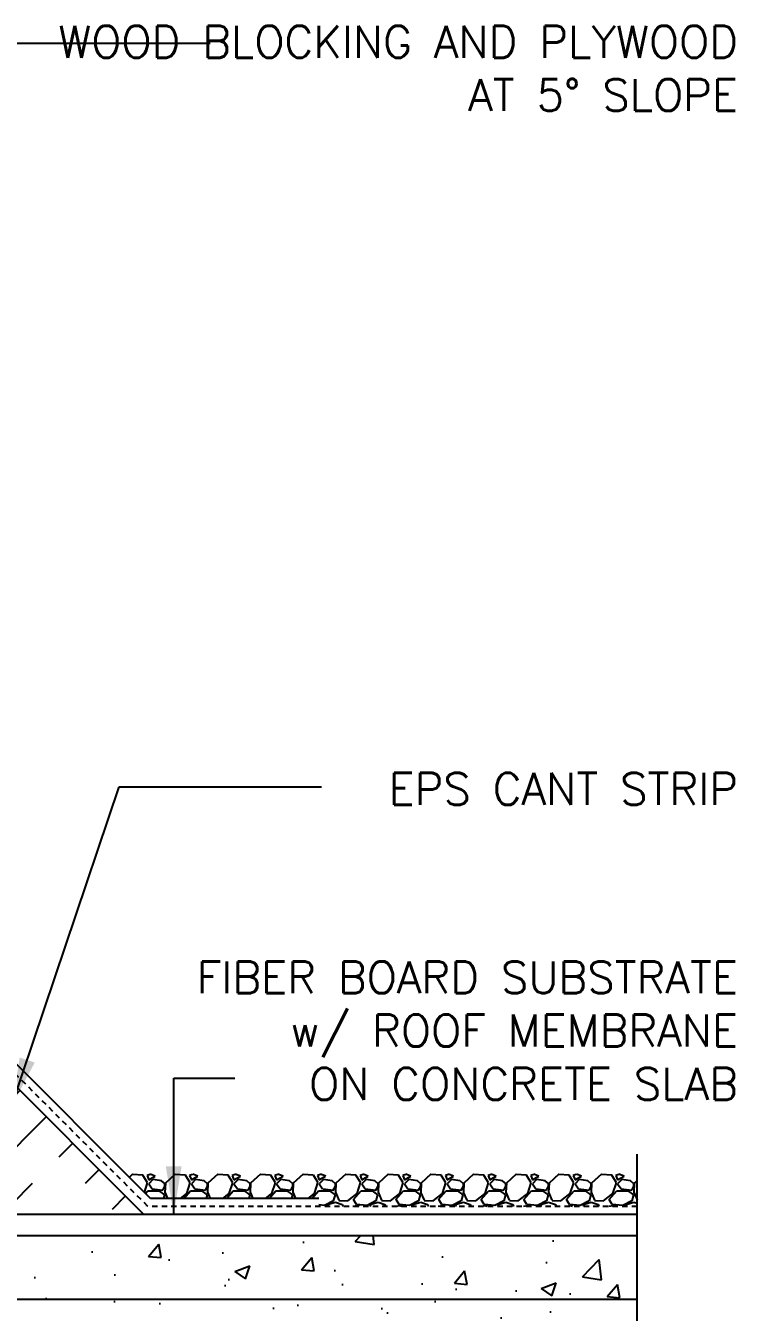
# Model space of a CAD drawing. Header units: inches. Extents: x 189.2 to 283.2, y 118.4 to 194.9.
# Drawn here: x 266.57 to 283.22, y 163.83 to 194.02 of the extents above; entities that cross this region are included whole.
import ezdxf

# ---------------------------------------------------------------- set-up
doc = ezdxf.new("R2010")
doc.units = ezdxf.units.IN
doc.header["$LTSCALE"] = 0.5
doc.header["$MEASUREMENT"] = 0
doc.linetypes.add('DASHED2', pattern=[0.375, 0.25, -0.125])
for name, color, linetype in [('HATCH', 12, 'Continuous'), ('line25', 2, 'Continuous'), ('LINE3', 3, 'Continuous'), ('LINE50', 5, 'Continuous'), ('LINE9', 9, 'Continuous'), ('TEXT', 4, 'Continuous')]:
    doc.layers.add(name, color=color, linetype=linetype)
doc.styles.add('DIM', font='romans.shx', dxfattribs={"width": 0.7})
doc.styles.add('ROMANS', font='romans.shx', dxfattribs={"height": 0.75})
doc.styles.get("Standard").update_dxf_attribs({"font": 'romans.shx', "height": 0.75})
doc.linetypes.add('STEEL', pattern='A,0.5,-0.2,["X",Standard,S=0.1,R=0,X=-0.1,Y=-0.05],-0.1', length=0.8)
doc.dimstyles.new('ext_12', dxfattribs={"dimscale": 12, "dimtxt": 0.09375, "dimasz": 0.09375, "dimexe": 0.09375, "dimexo": 0.0625, "dimgap": 0.0625, "dimtad": 1, "dimdec": 1, "dimzin": 2, "dimdsep": 46, "dimlunit": 4, "dimtxsty": 'DIM', "dimcen": 0.09, "dimdle": 0.09375, "dimclrt": 4, "dimadec": 0, "dimazin": 0, "dimtfac": 1, "dimtdec": 1, "dimtmove": 2, "dimatfit": 3, "dimfxl": 1, "dimfrac": 2, "dimtolj": 1, "dimtzin": 0, "dimarcsym": 0})

msp = doc.modelspace()

# ---------------------------------------------------------------- hatches: boundary and pattern name
at = {"layer": 'HATCH'}
h = msp.add_hatch(dxfattribs=at)
h.set_pattern_fill('AR-CONC', color=256, scale=0.5)
h.set_pattern_definition([(50, (0, 0), (3.5863, -0.31376), [0.375, -4.125]), (355, (0, 0), (-0.693757, 3.76096), [0.3, -3.3]), (100.4514, (0.299, -0.026), (2.892544, 3.4472), [0.3187, -3.50571]), (46.1842, (0, 1), (5.336207, -0.827596), [0.5625, -6.1875]), (96.6356, (0.4447, 0.931), (4.67331, 4.87059), [0.47805, -5.25857]), (351.1842, (0, 1), (4.67331, 4.87059), [0.45, -4.95]), (21, (0.5, 0.75), (2.984535, -2.013094), [0.375, -4.125]), (326, (0.5, 0.75), (1.216577, 3.62575), [0.3, -3.3]), (71.4514, (0.7487, 0.5822), (4.201112, 1.612656), [0.3187, -3.50571]), (37.5, (0, 0), (0.0607993, 1.6644693), [0, -3.26, 0, -3.35, 0, -3.3125]), (7.5, (0, 0), (1.315348, 1.972059), [0, -1.91, 0, -3.185, 0, -1.2625]), (327.5, (-1.115, 0), (2.669112, -0.1127744), [0, -1.25, 0, -3.9, 0, -5.175]), (317.5, (-1.615, 0), (2.915931, 0.500525), [0, -1.625, 0, -2.59, 0, -3.675])])
h.paths.add_polyline_path([(257.158, 142.881), (257.158, 140.881), (258.158, 141.881), (262.018, 141.881), (262.018, 144.689, 0.08841), (261.872, 144.786), (261.782, 144.786), (261.782, 144.828, -0.249069), (261.672, 145.035), (261.672, 145.102, -0.414214), (261.735, 145.165), (261.782, 145.165), (261.782, 145.235), (261.677, 145.235, -0.155529), (261.502, 145.369, 0.180914), (261.084, 145.68), (259.503, 146.033, 0.054974), (259.176, 146.069), (257.018, 146.069), (254.86, 146.069, 0.054974), (254.534, 146.033), (252.953, 145.68, 0.180914), (252.535, 145.369, -0.155529), (252.359, 145.235), (252.254, 145.235), (252.254, 145.165), (252.302, 145.165, -0.414214), (252.364, 145.102), (252.364, 145.035, -0.249069), (252.254, 144.828), (252.254, 144.786), (252.164, 144.786, 0.088416), (252.018, 144.689), (252.018, 141.881), (256.158, 141.881)])
h.paths.add_polyline_path([(262.018, 150.881), (262.018, 151.817), (261.938, 151.737), (261.848, 151.737), (261.818, 151.767), (261.668, 151.767, -0.414214), (261.618, 151.817), (261.518, 151.817), (261.518, 152.378, 0.390098), (261.243, 152.677), (257.035, 152.861, 0.020761), (257.018, 152.862, 0.020761), (257.002, 152.861), (252.794, 152.677, 0.390098), (252.518, 152.378), (252.518, 151.817), (252.418, 151.817, -0.414214), (252.368, 151.767), (252.268, 151.767), (252.218, 151.767), (252.188, 151.737), (252.098, 151.737), (252.018, 151.817), (252.018, 150.881), (252.018, 148.881, 0.088416), (252.164, 148.784), (252.254, 148.784), (252.254, 148.742, -0.249069), (252.364, 148.535), (252.364, 148.467, -0.414214), (252.302, 148.405), (252.254, 148.405), (252.254, 148.335), (252.359, 148.335, 0.231736), (252.717, 148.486, -0.8344), (252.929, 148.36), (252.917, 148.339, 2.155404), (253.456, 148.533, -1), (253.669, 149.044, -0.311223), (254.378, 148.028), (254.378, 147.863, 1.661382), (254.939, 148.216, -1), (255.152, 148.727, -0.30095), (255.888, 147.855, 1.661382), (256.45, 148.208, 0.055617), (256.27, 148.253, -0.843243), (256.305, 148.686, -0.047544), (257.018, 148.75, -0.047544), (257.732, 148.686, -0.843243), (257.767, 148.253, 0.055617), (257.587, 148.208, 1.661382), (258.148, 147.855, -0.30095), (258.885, 148.727, -1), (259.098, 148.216, 1.661382), (259.659, 147.863), (259.659, 148.028, -0.311223), (260.368, 149.044, -1), (260.581, 148.533, 2.155404), (261.12, 148.339), (261.108, 148.36, -0.834375), (261.32, 148.486, 0.23174), (261.677, 148.335), (261.782, 148.335), (261.782, 148.405), (261.735, 148.405, -0.414214), (261.672, 148.467), (261.672, 148.535, -0.249069), (261.782, 148.742), (261.782, 148.784), (261.872, 148.784, 0.08841), (262.018, 148.881)])
h.paths.add_polyline_path([(261.518, 154.657), (261.618, 154.657, -0.327813), (261.653, 154.705), (261.653, 155.126, 0.416771), (260.261, 155.012, 0.520567), (259.71, 155.129, 0.035013), (259.653, 155.199, 0.035013), (259.597, 155.129, 0.520567), (259.046, 155.012, 0.520567), (258.025, 155.107, 0.520567), (257.004, 155.012, 0.520567), (256.453, 155.129, 0.520567), (255.402, 155.129, 0.520567), (255.182, 155.129, 0.520567), (254.785, 155.129, 0.520567), (254.131, 155.129, 0.520567), (253.749, 155.129, 0.520567), (253.228, 155.129, 0.520567), (252.726, 155.129, 0.328601), (252.383, 155.245), (252.383, 154.705, -0.327813), (252.418, 154.657), (252.518, 154.657), (252.518, 154.097, 0.390098), (252.794, 153.798), (257.002, 153.614, 0.020761), (257.018, 153.613, 0.020761), (257.035, 153.614), (261.243, 153.798, 0.390098), (261.518, 154.097)])
h.paths.add_polyline_path([(256.818, 153.22), (256.818, 153.255, 0.390098), (256.635, 153.454), (252.778, 153.606, 0.425773), (252.518, 153.356), (252.518, 153.119, 0.425773), (252.778, 152.869), (256.635, 153.02, 0.390098)])
h.paths.add_polyline_path([(261.518, 153.356, 0.425773), (261.259, 153.606), (257.402, 153.454, 0.390098), (257.218, 153.255), (257.218, 153.22, 0.390098), (257.402, 153.02), (261.259, 152.869, 0.425773), (261.518, 153.119)])
h.paths.add_polyline_path([(262.018, 162.131), (262.018, 163.631), (280.914, 163.631), (280.914, 165.631), (262.018, 165.631), (262.018, 165.694, 0.466689), (261.551, 165.653, 0.520567), (261.029, 165.653, 0.520567), (260.647, 165.653, 0.520567), (259.994, 165.653, 0.520567), (259.34, 165.653, 0.520567), (258.958, 165.653, 0.520567), (258.436, 165.653, 0.520567), (257.935, 165.653, 0.297004), (257.626, 165.777, 0.297004), (257.317, 165.653, 0.520567), (256.816, 165.653, 0.520567), (256.294, 165.653, 0.520567), (255.912, 165.653, 0.520567), (255.258, 165.653, 0.520567), (254.862, 165.653, 0.520567), (254.641, 165.653, 0.520567), (253.591, 165.653, 0.520567), (253.04, 165.535, 0.411465), (252.018, 165.776), (252.018, 165.236), (252.383, 165.236), (252.383, 164.036), (252.018, 164.036), (252.018, 163.286), (252.383, 163.286), (252.383, 162.086), (252.018, 162.086), (252.018, 161.336), (252.383, 161.336), (252.383, 160.256), (252.018, 160.256), (252.018, 159.506), (252.383, 159.506), (252.383, 158.426), (252.018, 158.426), (252.018, 157.676), (252.383, 157.676), (252.383, 156.476), (252.018, 156.476), (252.018, 155.726), (252.383, 155.726), (252.383, 155.245, -0.328601), (252.726, 155.129, -0.520567), (253.228, 155.129, -0.520567), (253.749, 155.129, -0.520567), (254.131, 155.129, -0.520567), (254.785, 155.129, -0.520567), (255.182, 155.129, -0.520567), (255.402, 155.129, -0.520567), (256.453, 155.129, -0.520567), (257.004, 155.012, -0.520567), (258.025, 155.107, -0.520567), (259.046, 155.012, -0.520567), (259.597, 155.129, -0.035013), (259.653, 155.199, -0.035013), (259.71, 155.129, -0.520567), (260.261, 155.012, -0.416771), (261.653, 155.126), (261.653, 155.726), (262.018, 155.726), (262.018, 156.131), (262.018, 157.631)])
h.paths.add_polyline_path([(261.518, 166.522, 0.390098), (261.243, 166.821), (257.035, 167.005, 0.020761), (257.018, 167.005, 0.020761), (257.002, 167.005), (252.794, 166.821, 0.390098), (252.518, 166.522), (252.518, 165.961), (252.418, 165.961, -0.414214), (252.368, 165.911), (252.268, 165.911), (252.218, 165.911), (252.188, 165.881), (252.098, 165.881), (252.018, 165.961), (252.018, 165.776, -0.411465), (253.04, 165.535, -0.520567), (253.591, 165.653, -0.520567), (254.641, 165.653, -0.520567), (254.862, 165.653, -0.520567), (255.258, 165.653, -0.520567), (255.912, 165.653, -0.520567), (256.294, 165.653, -0.520567), (256.816, 165.653, -0.520567), (257.317, 165.653, -0.297004), (257.626, 165.777, -0.297004), (257.935, 165.653, -0.520567), (258.436, 165.653, -0.520567), (258.958, 165.653, -0.520567), (259.34, 165.653, -0.520567), (259.994, 165.653, -0.520567), (260.647, 165.653, -0.520567), (261.029, 165.653, -0.520567), (261.551, 165.653, -0.466689), (262.018, 165.694), (262.018, 165.961), (261.938, 165.881), (261.848, 165.881), (261.818, 165.911), (261.668, 165.911, -0.414214), (261.618, 165.961), (261.518, 165.961)])
h.paths.add_polyline_path([(256.635, 167.598), (252.778, 167.749, 0.425773), (252.518, 167.5), (252.518, 167.262, 0.425773), (252.778, 167.012), (256.635, 167.164, 0.390098), (256.818, 167.363), (256.818, 167.399, 0.390098)])
h.paths.add_polyline_path([(261.518, 167.5, 0.425773), (261.259, 167.749), (257.402, 167.598, 0.390098), (257.218, 167.399), (257.218, 167.363, 0.390098), (257.402, 167.164), (261.259, 167.012, 0.425773), (261.518, 167.262)])
h.paths.add_polyline_path([(262.018, 170.881, 0.08841), (261.872, 170.978), (261.782, 170.978), (261.782, 171.02, -0.249069), (261.672, 171.227), (261.672, 171.295, -0.414214), (261.735, 171.357), (261.782, 171.357), (261.782, 171.427), (261.677, 171.427, 0.231736), (261.32, 171.276, -0.8344), (261.108, 171.402), (261.12, 171.423, 2.155404), (260.581, 171.229, -1), (260.368, 170.717, -0.311223), (259.659, 171.733), (259.659, 171.898, 1.661382), (259.098, 171.546, -1), (258.885, 171.035, -0.30095), (258.148, 171.907, 1.661382), (257.587, 171.554, 0.055617), (257.767, 171.509, -0.843243), (257.732, 171.076, -0.047544), (257.018, 171.011, -0.047544), (256.305, 171.076, -0.843243), (256.27, 171.509, 0.055617), (256.45, 171.554, 1.661382), (255.888, 171.907, -0.30095), (255.152, 171.035, -1), (254.939, 171.546, 1.661382), (254.378, 171.898), (254.378, 171.733, -0.311223), (253.669, 170.717, -1), (253.456, 171.229, 2.155404), (252.917, 171.423), (252.929, 171.402, -0.834375), (252.717, 171.276, 0.23174), (252.359, 171.427), (252.254, 171.427), (252.254, 171.357), (252.302, 171.357, -0.414214), (252.364, 171.295), (252.364, 171.227, -0.249069), (252.254, 171.02), (252.254, 170.978), (252.164, 170.978, 0.088416), (252.018, 170.881), (252.018, 168.881), (252.018, 168.801), (252.098, 168.881), (252.188, 168.881), (252.218, 168.851), (252.368, 168.851, -0.414214), (252.418, 168.801), (252.518, 168.801), (252.518, 168.24, 0.390098), (252.794, 167.941), (257.002, 167.757, 0.020761), (257.018, 167.757, 0.020761), (257.035, 167.757), (261.243, 167.941, 0.390098), (261.518, 168.24), (261.518, 168.801), (261.618, 168.801, -0.414214), (261.668, 168.851), (261.768, 168.851), (261.818, 168.851), (261.848, 168.881), (261.938, 168.881), (262.018, 168.801), (262.018, 168.881)])
h.paths.add_polyline_path([(262.018, 177.881), (258.237, 177.881), (257.237, 176.881), (257.237, 178.881), (256.237, 177.881), (252.018, 177.881), (252.018, 175.073, 0.088416), (252.164, 174.976), (252.254, 174.976), (252.254, 174.934, -0.249069), (252.364, 174.727), (252.364, 174.66, -0.414214), (252.302, 174.597), (252.254, 174.597), (252.254, 174.527), (252.359, 174.527, -0.155529), (252.535, 174.393, 0.180914), (252.953, 174.082), (254.534, 173.729, 0.054974), (254.86, 173.693), (257.018, 173.693), (259.176, 173.693, 0.054974), (259.503, 173.729), (261.084, 174.082, 0.180914), (261.502, 174.393, -0.155529), (261.677, 174.527), (261.782, 174.527), (261.782, 174.597), (261.735, 174.597, -0.414214), (261.672, 174.66), (261.672, 174.727, -0.249069), (261.782, 174.934), (261.782, 174.976), (261.872, 174.976, 0.08841), (262.018, 175.073)])
h.paths.add_polyline_path([(262.018, 183.444, 0.08841), (261.872, 183.542), (261.782, 183.542), (261.782, 183.584, -0.249069), (261.672, 183.791), (261.672, 183.858, -0.414214), (261.735, 183.921), (261.782, 183.921), (261.782, 183.991), (261.677, 183.991, -0.155529), (261.502, 184.125, 0.180914), (261.084, 184.436), (259.503, 184.789, 0.054974), (259.176, 184.825), (257.018, 184.825), (254.86, 184.825, 0.054974), (254.534, 184.789), (252.953, 184.436, 0.180914), (252.535, 184.125, -0.155529), (252.359, 183.991), (252.254, 183.991), (252.254, 183.921), (252.302, 183.921, -0.414214), (252.364, 183.858), (252.364, 183.791, -0.249069), (252.254, 183.584), (252.254, 183.542), (252.164, 183.542, 0.088416), (252.018, 183.444), (252.018, 180.381), (256.237, 180.381), (257.237, 181.381), (257.237, 179.381), (258.237, 180.381), (262.018, 180.381)])
h.paths.add_polyline_path([(260.368, 187.8, -1), (260.581, 187.289, 2.155404), (261.12, 187.095), (261.108, 187.116, -0.834375), (261.32, 187.242, 0.23174), (261.677, 187.091), (261.782, 187.091), (261.782, 187.161), (261.735, 187.161, -0.414214), (261.672, 187.223), (261.672, 187.291, -0.249069), (261.782, 187.498), (261.782, 187.539), (261.872, 187.539, 0.08841), (262.018, 187.637), (262.018, 188.357, 0.336749), (261.356, 188.252, 0.520567), (260.97, 188.252, 0.520567), (260.47, 188.252, 0.259173), (260.018, 188.471, 0.259173), (259.567, 188.252, 0.520567), (259.067, 188.252, 0.520567), (258.68, 188.252, 0.336749), (258.018, 188.357, 0.336749), (257.356, 188.252, 0.520567), (256.97, 188.252, 0.520567), (256.47, 188.252, 0.520567), (255.623, 188.252, 0.520567), (255.341, 188.252, 0.520567), (254.446, 188.252, 0.520567), (253.707, 188.252, 0.520567), (253.014, 188.252, 0.520567), (252.793, 188.252, 0.321585), (252.018, 188.277), (252.018, 187.637, 0.088416), (252.164, 187.539), (252.254, 187.539), (252.254, 187.498, -0.249069), (252.364, 187.291), (252.364, 187.223, -0.414214), (252.302, 187.161), (252.254, 187.161), (252.254, 187.091), (252.359, 187.091, 0.231736), (252.717, 187.242, -0.8344), (252.929, 187.116), (252.917, 187.095, 2.155404), (253.456, 187.289, -1), (253.669, 187.8, -0.311223), (254.378, 186.784), (254.378, 186.619, 1.661382), (254.939, 186.972, -1), (255.152, 187.483, -0.30095), (255.888, 186.611, 1.661382), (256.45, 186.964, 0.055617), (256.27, 187.009, -0.843243), (256.305, 187.441, -0.047544), (257.018, 187.506, -0.047544), (257.732, 187.441, -0.843243), (257.767, 187.009, 0.055617), (257.587, 186.964, 1.661382), (258.148, 186.611, -0.30095), (258.885, 187.483, -1), (259.098, 186.972, 1.661382), (259.659, 186.619), (259.659, 186.784, -0.311223)])
h = msp.add_hatch(dxfattribs=at)
h.set_pattern_fill('INSUL', color=256, scale=7, angle=45, style=0)
h.set_pattern_definition([(45, (157.8403, 7.2298), (-1.856155, 1.856155), []), (45, (157.2215, 7.8485), (-1.856155, 1.856155), [0.875, -0.875]), (45, (156.6028, 8.4672), (-1.856155, 1.856155), [0.875, -0.875])])
h.paths.add_polyline_path([(266.392, 166.256), (269.22, 166.256), (265.143, 170.333), (265.143, 167.504)])

# ---------------------------------------------------------------- linework, layer by layer
for p, q in [((269.5, 166.506), (265.393, 170.613)), ((269.08, 167.07), (269.005, 167.001)), ((269.32, 167.049), (269.08, 167.069)), ((269.432, 166.87), (269.322, 167.05)), ((269.49, 167.069), (269.42, 167.039)), ((269.42, 167.04), (269.46, 166.94)), ((269.46, 166.94), (269.61, 167.03)), ((269.56, 166.95), (269.46, 166.85)), ((269.611, 167.03), (269.491, 167.07)), ((269.761, 166.92), (269.561, 166.95)), ((269.842, 166.848), (269.762, 166.918)), ((270.08, 167.07), (269.85, 166.86)), ((270.32, 167.049), (270.08, 167.069)), ((270.432, 166.87), (270.322, 167.05)), ((270.49, 167.069), (270.42, 167.039)), ((270.42, 167.04), (270.46, 166.94)), ((270.46, 166.94), (270.61, 167.03)), ((270.56, 166.95), (270.46, 166.85)), ((270.611, 167.03), (270.491, 167.07)), ((270.761, 166.92), (270.561, 166.95)), ((270.842, 166.848), (270.762, 166.918)), ((271.08, 167.07), (270.85, 166.86)), ((271.32, 167.049), (271.08, 167.069)), ((271.432, 166.87), (271.322, 167.05)), ((271.49, 167.069), (271.42, 167.039)), ((271.42, 167.04), (271.46, 166.94)), ((271.46, 166.94), (271.61, 167.03)), ((271.56, 166.95), (271.46, 166.85)), ((271.611, 167.03), (271.491, 167.07)), ((271.761, 166.92), (271.561, 166.95)), ((271.842, 166.848), (271.762, 166.918)), ((272.08, 167.07), (271.85, 166.86)), ((272.32, 167.049), (272.08, 167.069)), ((272.432, 166.87), (272.322, 167.05)), ((272.49, 167.069), (272.42, 167.039)), ((272.42, 167.04), (272.46, 166.94)), ((272.46, 166.94), (272.61, 167.03)), ((272.56, 166.95), (272.46, 166.85)), ((272.611, 167.03), (272.491, 167.07)), ((272.761, 166.92), (272.561, 166.95)), ((272.842, 166.848), (272.762, 166.918)), ((273.08, 167.07), (272.85, 166.86)), ((273.32, 167.049), (273.08, 167.069)), ((273.432, 166.87), (273.322, 167.05)), ((273.49, 167.069), (273.42, 167.039)), ((273.42, 167.04), (273.46, 166.94)), ((273.46, 166.94), (273.61, 167.03)), ((273.56, 166.95), (273.46, 166.85)), ((273.611, 167.03), (273.491, 167.07)), ((273.761, 166.92), (273.561, 166.95)), ((273.842, 166.848), (273.762, 166.918)), ((274.08, 167.07), (273.85, 166.86)), ((274.32, 167.049), (274.08, 167.069)), ((274.432, 166.87), (274.322, 167.05)), ((274.49, 167.069), (274.42, 167.039)), ((274.42, 167.04), (274.46, 166.94)), ((274.46, 166.94), (274.61, 167.03)), ((274.56, 166.95), (274.46, 166.85)), ((274.611, 167.03), (274.491, 167.07)), ((274.761, 166.92), (274.561, 166.95)), ((274.842, 166.848), (274.762, 166.918)), ((275.08, 167.07), (274.85, 166.86)), ((275.32, 167.049), (275.08, 167.069)), ((275.432, 166.87), (275.322, 167.05)), ((275.49, 167.069), (275.42, 167.039)), ((275.42, 167.04), (275.46, 166.94)), ((275.46, 166.94), (275.61, 167.03)), ((275.56, 166.95), (275.46, 166.85)), ((275.611, 167.03), (275.491, 167.07)), ((275.761, 166.92), (275.561, 166.95)), ((275.842, 166.848), (275.762, 166.918)), ((276.08, 167.07), (275.85, 166.86)), ((276.32, 167.049), (276.08, 167.069)), ((276.432, 166.87), (276.322, 167.05)), ((276.49, 167.069), (276.42, 167.039)), ((276.42, 167.04), (276.46, 166.94)), ((276.46, 166.94), (276.61, 167.03)), ((276.56, 166.95), (276.46, 166.85)), ((276.611, 167.03), (276.491, 167.07)), ((276.761, 166.92), (276.561, 166.95)), ((276.842, 166.848), (276.762, 166.918)), ((277.08, 167.07), (276.85, 166.86)), ((277.32, 167.049), (277.08, 167.069)), ((277.432, 166.87), (277.322, 167.05)), ((277.49, 167.069), (277.42, 167.039)), ((277.42, 167.04), (277.46, 166.94)), ((277.46, 166.94), (277.61, 167.03)), ((277.56, 166.95), (277.46, 166.85)), ((277.611, 167.03), (277.491, 167.07)), ((277.761, 166.92), (277.561, 166.95)), ((277.842, 166.848), (277.762, 166.918)), ((278.08, 167.07), (277.85, 166.86)), ((278.32, 167.049), (278.08, 167.069)), ((278.432, 166.87), (278.322, 167.05)), ((278.49, 167.069), (278.42, 167.039)), ((278.42, 167.04), (278.46, 166.94)), ((278.46, 166.94), (278.61, 167.03)), ((278.56, 166.95), (278.46, 166.85)), ((278.611, 167.03), (278.491, 167.07)), ((278.761, 166.92), (278.561, 166.95)), ((278.842, 166.848), (278.762, 166.918)), ((279.08, 167.07), (278.85, 166.86)), ((279.32, 167.049), (279.08, 167.069)), ((279.432, 166.87), (279.322, 167.05)), ((279.49, 167.069), (279.42, 167.039)), ((279.42, 167.04), (279.46, 166.94)), ((279.46, 166.94), (279.61, 167.03)), ((279.56, 166.95), (279.46, 166.85)), ((279.611, 167.03), (279.491, 167.07)), ((279.761, 166.92), (279.561, 166.95)), ((279.842, 166.848), (279.762, 166.918)), ((280.08, 167.07), (279.85, 166.86)), ((280.32, 167.049), (280.08, 167.069)), ((280.432, 166.87), (280.322, 167.05)), ((280.49, 167.069), (280.42, 167.039)), ((280.42, 167.04), (280.46, 166.94)), ((280.46, 166.94), (280.61, 167.03)), ((280.56, 166.95), (280.46, 166.85)), ((280.611, 167.03), (280.491, 167.07)), ((280.761, 166.92), (280.561, 166.95)), ((280.842, 166.848), (280.762, 166.918)), ((280.914, 166.918), (280.85, 166.86)), ((269.359, 166.647), (269.43, 166.87)), ((269.386, 166.62), (269.44, 166.68)), ((269.44, 166.68), (269.7, 166.68)), ((269.46, 166.85), (269.54, 166.73)), ((269.541, 166.729), (269.791, 166.699)), ((269.7, 166.682), (269.83, 166.592)), ((269.79, 166.7), (269.84, 166.79)), ((269.839, 166.652), (269.9, 166.506)), ((269.85, 166.86), (269.84, 166.65)), ((269.84, 166.79), (269.84, 166.85)), ((270.202, 166.506), (270.35, 166.621)), ((270.284, 166.506), (270.44, 166.68)), ((270.35, 166.62), (270.43, 166.87)), ((270.44, 166.68), (270.7, 166.68)), ((270.46, 166.85), (270.54, 166.73)), ((270.541, 166.729), (270.791, 166.699)), ((270.7, 166.682), (270.83, 166.592)), ((270.79, 166.7), (270.84, 166.79)), ((270.839, 166.652), (270.9, 166.506)), ((270.85, 166.86), (270.84, 166.65)), ((270.84, 166.79), (270.84, 166.85)), ((271.202, 166.506), (271.35, 166.621)), ((271.284, 166.506), (271.44, 166.68)), ((271.35, 166.62), (271.43, 166.87)), ((271.44, 166.68), (271.7, 166.68)), ((271.46, 166.85), (271.54, 166.73)), ((271.541, 166.729), (271.791, 166.699)), ((271.7, 166.682), (271.83, 166.592)), ((271.79, 166.7), (271.84, 166.79)), ((271.839, 166.652), (271.9, 166.506)), ((271.85, 166.86), (271.84, 166.65)), ((271.84, 166.79), (271.84, 166.85)), ((272.202, 166.506), (272.35, 166.621)), ((272.284, 166.506), (272.44, 166.68)), ((272.35, 166.62), (272.43, 166.87)), ((272.44, 166.68), (272.7, 166.68)), ((272.46, 166.85), (272.54, 166.73)), ((272.541, 166.729), (272.791, 166.699)), ((272.7, 166.682), (272.83, 166.592)), ((272.79, 166.7), (272.84, 166.79)), ((272.839, 166.652), (272.9, 166.506)), ((272.85, 166.86), (272.84, 166.65)), ((272.84, 166.79), (272.84, 166.85)), ((273.202, 166.506), (273.35, 166.621)), ((273.284, 166.506), (273.44, 166.68)), ((273.35, 166.62), (273.43, 166.87)), ((273.44, 166.68), (273.7, 166.68)), ((273.46, 166.85), (273.54, 166.73)), ((273.541, 166.729), (273.791, 166.699)), ((273.7, 166.682), (273.83, 166.592)), ((273.79, 166.7), (273.84, 166.79)), ((273.839, 166.652), (273.919, 166.462)), ((273.85, 166.86), (273.84, 166.65)), ((273.84, 166.79), (273.84, 166.85)), ((274.13, 166.451), (274.35, 166.621)), ((274.26, 166.48), (274.44, 166.68)), ((274.35, 166.62), (274.43, 166.87)), ((274.44, 166.68), (274.7, 166.68)), ((274.46, 166.85), (274.54, 166.73)), ((274.541, 166.729), (274.791, 166.699)), ((274.7, 166.682), (274.83, 166.592)), ((274.79, 166.7), (274.84, 166.79)), ((274.839, 166.652), (274.919, 166.462)), ((274.85, 166.86), (274.84, 166.65)), ((274.84, 166.79), (274.84, 166.85)), ((275.13, 166.451), (275.35, 166.621)), ((275.26, 166.48), (275.44, 166.68)), ((275.35, 166.62), (275.43, 166.87)), ((275.44, 166.68), (275.7, 166.68)), ((275.46, 166.85), (275.54, 166.73)), ((275.541, 166.729), (275.791, 166.699)), ((275.7, 166.682), (275.83, 166.592)), ((275.79, 166.7), (275.84, 166.79)), ((275.839, 166.652), (275.919, 166.462)), ((275.85, 166.86), (275.84, 166.65)), ((275.84, 166.79), (275.84, 166.85)), ((276.13, 166.451), (276.35, 166.621)), ((276.26, 166.48), (276.44, 166.68)), ((276.35, 166.62), (276.43, 166.87)), ((276.44, 166.68), (276.7, 166.68)), ((276.46, 166.85), (276.54, 166.73)), ((276.541, 166.729), (276.791, 166.699)), ((276.7, 166.682), (276.83, 166.592)), ((276.79, 166.7), (276.84, 166.79)), ((276.839, 166.652), (276.919, 166.462)), ((276.85, 166.86), (276.84, 166.65)), ((276.84, 166.79), (276.84, 166.85)), ((277.13, 166.451), (277.35, 166.621)), ((277.26, 166.48), (277.44, 166.68)), ((277.35, 166.62), (277.43, 166.87)), ((277.44, 166.68), (277.7, 166.68)), ((277.46, 166.85), (277.54, 166.73)), ((277.541, 166.729), (277.791, 166.699)), ((277.7, 166.682), (277.83, 166.592)), ((277.79, 166.7), (277.84, 166.79)), ((277.839, 166.652), (277.919, 166.462)), ((277.85, 166.86), (277.84, 166.65)), ((277.84, 166.79), (277.84, 166.85)), ((278.13, 166.451), (278.35, 166.621)), ((278.26, 166.48), (278.44, 166.68)), ((278.35, 166.62), (278.43, 166.87)), ((278.44, 166.68), (278.7, 166.68)), ((278.46, 166.85), (278.54, 166.73)), ((278.541, 166.729), (278.791, 166.699)), ((278.7, 166.682), (278.83, 166.592)), ((278.79, 166.7), (278.84, 166.79)), ((278.839, 166.652), (278.919, 166.462)), ((278.85, 166.86), (278.84, 166.65)), ((278.84, 166.79), (278.84, 166.85)), ((279.13, 166.451), (279.35, 166.621)), ((279.26, 166.48), (279.44, 166.68)), ((279.35, 166.62), (279.43, 166.87)), ((279.44, 166.68), (279.7, 166.68)), ((279.46, 166.85), (279.54, 166.73)), ((279.541, 166.729), (279.791, 166.699)), ((279.7, 166.682), (279.83, 166.592)), ((279.79, 166.7), (279.84, 166.79)), ((279.839, 166.652), (279.919, 166.462)), ((279.85, 166.86), (279.84, 166.65)), ((279.84, 166.79), (279.84, 166.85)), ((280.13, 166.451), (280.35, 166.621)), ((280.26, 166.48), (280.44, 166.68)), ((280.35, 166.62), (280.43, 166.87)), ((280.44, 166.68), (280.7, 166.68)), ((280.46, 166.85), (280.54, 166.73)), ((280.541, 166.729), (280.791, 166.699)), ((280.7, 166.682), (280.83, 166.592)), ((280.79, 166.7), (280.84, 166.79)), ((280.839, 166.652), (280.914, 166.473)), ((280.85, 166.86), (280.84, 166.65)), ((280.84, 166.79), (280.84, 166.85)), ((273.449, 166.506), (269.5, 166.506)), ((269.83, 166.59), (269.807, 166.506)), ((270.83, 166.59), (270.807, 166.506)), ((271.83, 166.59), (271.807, 166.506)), ((272.83, 166.59), (272.807, 166.506)), ((273.449, 166.381), (273.449, 166.381)), ((273.58, 166.342), (273.449, 166.352)), ((273.791, 166.449), (273.581, 166.339)), ((273.658, 166.318), (273.68, 166.37)), ((273.68, 166.37), (273.84, 166.42)), ((273.83, 166.59), (273.79, 166.45)), ((273.84, 166.42), (274, 166.36)), ((273.92, 166.459), (274.13, 166.449)), ((274, 166.36), (274.019, 166.318)), ((274.351, 166.329), (274.25, 166.318)), ((274.332, 166.359), (274.262, 166.479)), ((274.58, 166.342), (274.33, 166.362)), ((274.398, 166.318), (274.35, 166.33)), ((274.791, 166.449), (274.581, 166.339)), ((274.658, 166.318), (274.68, 166.37)), ((274.68, 166.37), (274.84, 166.42)), ((274.83, 166.59), (274.79, 166.45)), ((274.84, 166.42), (275, 166.36)), ((274.92, 166.459), (275.13, 166.449)), ((275, 166.36), (275.019, 166.318)), ((275.351, 166.329), (275.25, 166.318)), ((275.332, 166.359), (275.262, 166.479)), ((275.58, 166.342), (275.33, 166.362)), ((275.398, 166.318), (275.35, 166.33)), ((275.791, 166.449), (275.581, 166.339)), ((275.658, 166.318), (275.68, 166.37)), ((275.68, 166.37), (275.84, 166.42)), ((275.83, 166.59), (275.79, 166.45)), ((275.84, 166.42), (276, 166.36)), ((275.92, 166.459), (276.13, 166.449)), ((276, 166.36), (276.019, 166.318)), ((276.351, 166.329), (276.25, 166.318)), ((276.332, 166.359), (276.262, 166.479)), ((276.58, 166.342), (276.33, 166.362)), ((276.398, 166.318), (276.35, 166.33)), ((276.791, 166.449), (276.581, 166.339)), ((276.658, 166.318), (276.68, 166.37)), ((276.68, 166.37), (276.84, 166.42)), ((276.83, 166.59), (276.79, 166.45)), ((276.84, 166.42), (277, 166.36)), ((276.92, 166.459), (277.13, 166.449)), ((277, 166.36), (277.019, 166.318)), ((277.351, 166.329), (277.25, 166.318)), ((277.332, 166.359), (277.262, 166.479)), ((277.58, 166.342), (277.33, 166.362)), ((277.398, 166.318), (277.35, 166.33)), ((277.791, 166.449), (277.581, 166.339)), ((277.658, 166.318), (277.68, 166.37)), ((277.68, 166.37), (277.84, 166.42)), ((277.83, 166.59), (277.79, 166.45)), ((277.84, 166.42), (278, 166.36)), ((277.92, 166.459), (278.13, 166.449)), ((278, 166.36), (278.019, 166.318)), ((278.351, 166.329), (278.25, 166.318)), ((278.332, 166.359), (278.262, 166.479)), ((278.58, 166.342), (278.33, 166.362)), ((278.398, 166.318), (278.35, 166.33)), ((278.791, 166.449), (278.581, 166.339)), ((278.658, 166.318), (278.68, 166.37)), ((278.68, 166.37), (278.84, 166.42)), ((278.83, 166.59), (278.79, 166.45)), ((278.84, 166.42), (279, 166.36)), ((278.92, 166.459), (279.13, 166.449)), ((279, 166.36), (279.019, 166.318)), ((279.351, 166.329), (279.25, 166.318)), ((279.332, 166.359), (279.262, 166.479)), ((279.58, 166.342), (279.33, 166.362)), ((279.398, 166.318), (279.35, 166.33)), ((279.791, 166.449), (279.581, 166.339)), ((279.658, 166.318), (279.68, 166.37)), ((279.68, 166.37), (279.84, 166.42)), ((279.83, 166.59), (279.79, 166.45)), ((279.84, 166.42), (280, 166.36)), ((279.92, 166.459), (280.13, 166.449)), ((280, 166.36), (280.019, 166.318)), ((280.351, 166.329), (280.25, 166.318)), ((280.332, 166.359), (280.262, 166.479)), ((280.58, 166.342), (280.33, 166.362)), ((280.398, 166.318), (280.35, 166.33)), ((280.791, 166.449), (280.581, 166.339)), ((280.658, 166.318), (280.68, 166.37)), ((280.68, 166.37), (280.84, 166.42)), ((280.83, 166.59), (280.79, 166.45)), ((280.84, 166.42), (280.914, 166.392))]:
    msp.add_line(p, q, dxfattribs=at)
at = {"layer": 'line25'}
for p, q in [((269.345, 166.131), (265.143, 170.333)), ((262.018, 165.631), (280.914, 165.631))]:
    msp.add_line(p, q, dxfattribs=at)
at = {"layer": 'LINE3', "linetype": 'STEEL'}
msp.add_line((280.914, 164.131), (262.018, 164.131), dxfattribs=at)
at = {"layer": 'LINE50', "color": 9, "linetype": 'DASHED2'}
for p, q in [((269.438, 166.318), (265.268, 170.488)), ((280.914, 166.318), (269.438, 166.318))]:
    msp.add_line(p, q, dxfattribs=at)
at = {"layer": 'LINE9'}
for points in [[(280.914, 155.131), (280.914, 159.881), (279.914, 160.881), (281.914, 160.881), (280.914, 161.881), (280.914, 167.542)], [(280.914, 166.131), (265.143, 166.131)]]:
    msp.add_lwpolyline(points, dxfattribs=at)

# ---------------------------------------------------------------- texts
at = {"layer": 'TEXT', "char_height": 0.75, "attachment_point": 3, "style": 'ROMANS'}
for s, insert, width in [('\\A1;WOOD BLOCKING AND PLYWOOD \\PAT 5%%D SLOPE', (283.283, 194.016), 17.3954), ('\\A1;EPS CANT STRIP', (283.283, 176.487), 9.59335), ('\\A1;FIBER BOARD SUBSTRATE\\Pw/ ROOF MEMBRANE \\PON CONCRETE SLAB', (283.283, 172.066), 26.1134)]:
    msp.add_mtext(s, dxfattribs=dict(at, insert=insert, width=width))

# ---------------------------------------------------------------- leaders
at = {"layer": 'TEXT'}
for points in [[(254.256, 192.169), (265.813, 193.605), (270.901, 193.605)], [(266.252, 168.684), (268.765, 176.162), (273.513, 176.162)], [(270.046, 166.131), (270.046, 169.328), (271.483, 169.328)]]:
    msp.add_leader(points, dimstyle='ext_12', override={"dimgap": 0.0625, "dimtad": 0}, dxfattribs=at)

doc.saveas('drawing.dxf')
